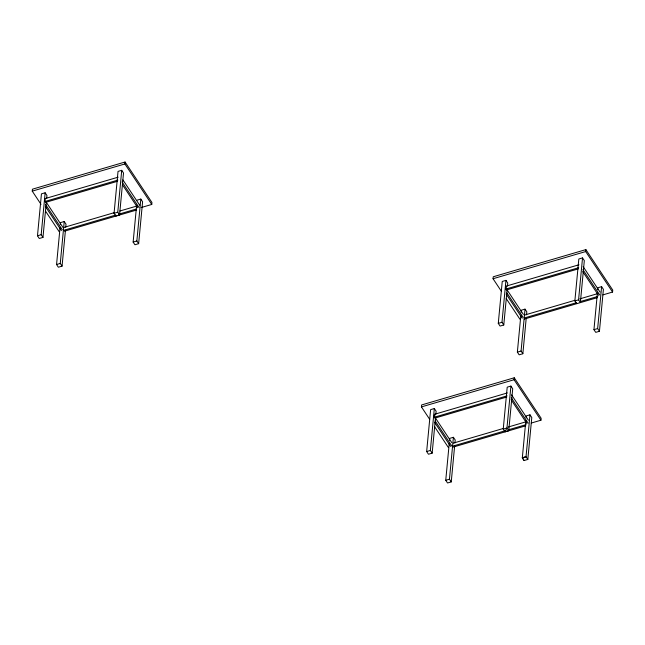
<?xml version="1.0" encoding="UTF-8"?>
<svg xmlns="http://www.w3.org/2000/svg" width="645" height="645" viewBox="0 0 645 645"><rect width="100%" height="100%" fill="white"/><g stroke="black" fill="none" stroke-linecap="round" stroke-linejoin="round"><path stroke-width="0.97" d="M41.022 204.352L32.25 191.13L32.435 189.187L125.074 162.016L151.946 202.498L151.76 204.449L141.15 207.561M46.376 201.466L42.973 237.392L39.272 238.481L37.483 235.78L41.441 193.863L45.15 192.774L46.94 195.475L46.658 198.475M42.973 237.392L41.183 234.691L45.15 192.774M117.519 181.285L45.602 202.377L45.005 201.474L45.287 198.547L118.164 177.173M65.451 230.209L62.057 266.135L58.348 267.224L56.558 264.523L60.05 227.596M60.332 224.605L60.525 222.614L64.226 221.525L66.016 224.218L65.734 227.217M62.057 266.135L60.267 263.434L64.226 221.525M114.06 213.318L118.027 171.401L121.728 170.32L123.517 173.013L119.559 214.93L115.85 216.019L114.06 213.318L117.769 212.229L121.728 170.32M151.76 204.449L124.888 163.959L125.074 162.016M137.103 200.152L140.812 199.063L142.601 201.764L138.643 243.673L134.934 244.761L133.144 242.06L136.635 205.142M138.643 243.673L136.845 240.98L140.812 199.063M429.659 419.29L421.435 406.898L421.62 404.947L514.259 377.776L541.131 418.266L540.945 420.209L531.295 423.039M435.552 417.226L432.158 453.153L428.457 454.241L426.659 451.54L430.626 409.631L434.327 408.543L436.125 411.244L435.843 414.235M432.158 453.153L430.368 450.46L434.327 408.543M506.704 397.046L434.786 418.137L434.19 417.242L434.464 414.316L507.341 392.942M454.636 445.977L451.242 481.904L447.533 482.984L445.743 480.291L449.234 443.365M449.517 440.374L449.702 438.374L453.411 437.286L455.201 439.987L454.918 442.978M451.242 481.904L449.452 479.203L453.411 437.286M501.278 291.121L493.054 278.729L493.24 276.778L585.878 249.607L612.75 290.097L612.565 292.048L602.914 294.878M507.18 289.065L503.777 324.991L500.077 326.072L498.279 323.379L502.245 281.462L505.954 280.373L507.744 283.074L507.462 286.066M503.777 324.991L501.987 322.29L505.954 280.373M578.323 268.876L506.406 289.976L505.809 289.073L506.083 286.146L578.96 264.772M503.245 429.078L507.204 387.169L510.913 386.081L512.702 388.782L508.744 430.691L505.035 431.779L503.245 429.078L506.954 427.998L510.913 386.081M540.945 420.209L514.073 379.728L514.259 377.776M526.159 318.807L522.861 353.734L519.152 354.823L517.363 352.122L520.854 315.195M521.136 312.204L521.321 310.205L525.03 309.124L526.82 311.817L526.538 314.816M522.861 353.734L521.071 351.033L525.03 309.124M526.094 417.904L526.288 415.912L529.988 414.824L531.786 417.525L527.82 459.442L524.119 460.53L522.321 457.829L525.812 420.895M529.988 414.824L526.03 456.741L527.82 459.442M576.654 303.618L574.864 300.917L578.823 259L582.532 257.911L584.322 260.612L580.363 302.529L578.573 299.828L582.532 257.911M612.565 292.048L585.692 251.558L585.878 249.607M597.721 289.742L597.907 287.751L601.616 286.662L603.406 289.363L599.439 331.272L595.738 332.36L593.948 329.659L597.431 292.733M599.439 331.272L597.649 328.571L601.616 286.662M505.035 431.779L506.954 427.998L508.744 430.691M32.25 191.13L124.888 163.959M45.005 201.474L117.882 180.1M64.089 227.379L114.141 212.697M119.914 211.004L137.24 205.924M37.483 235.78L41.183 234.691M63.815 230.297L115.786 215.059M118.68 214.213L135.998 209.125M64.411 231.2L136.595 210.028M56.558 264.523L60.267 263.434M133.144 242.06L136.845 240.98M493.054 278.729L585.692 251.558M505.809 289.073L578.686 267.699M524.893 314.978L574.945 300.296M579.758 298.885L598.044 293.523M498.279 323.379L501.987 322.29M574.864 300.917L578.573 299.828M524.619 317.896L576.59 302.658M580.444 301.529L597.77 296.442M524.256 319.082L597.399 297.627M517.363 352.122L521.071 351.033M593.948 329.659L597.649 328.571M421.435 406.898L514.073 379.728M434.19 417.242L507.067 395.869M453.274 443.139L503.326 428.465M508.139 427.054L526.425 421.685M426.659 451.54L430.368 450.46M453 446.066L504.971 430.82M508.824 429.691L526.151 424.612M452.629 447.251L525.78 425.797M445.743 480.291L449.452 479.203M522.321 457.829L526.03 456.741L522.329 457.773L524.119 460.53M583.169 266.667L600.027 292.056M582.895 269.594L599.745 294.983M582.749 271.593L598.512 295.346M506.083 286.146L506.688 287.049M506.591 289.129L523.393 314.438M506.857 292.87L523.111 317.364M506.188 294.096L522.2 318.203M506.212 298.562L519.926 319.219M511.55 394.837L528.4 420.226M511.275 397.763L528.126 423.152M511.13 399.763L526.892 423.507M434.464 414.316L435.061 415.219M434.972 417.291L451.766 442.607M435.23 421.032L452.032 446.348M434.569 422.257L450.573 446.372M434.593 426.724L448.307 447.38M122.913 179.891L139.763 205.279M122.09 181.995L138.941 207.384M122.485 184.817L137.708 207.746M117.769 212.229L119.559 214.93M46.327 202.345L63.129 227.661M45.505 204.457L62.307 229.765M45.384 206.497L61.396 230.612M45.416 210.963L59.122 231.619"/></g></svg>
